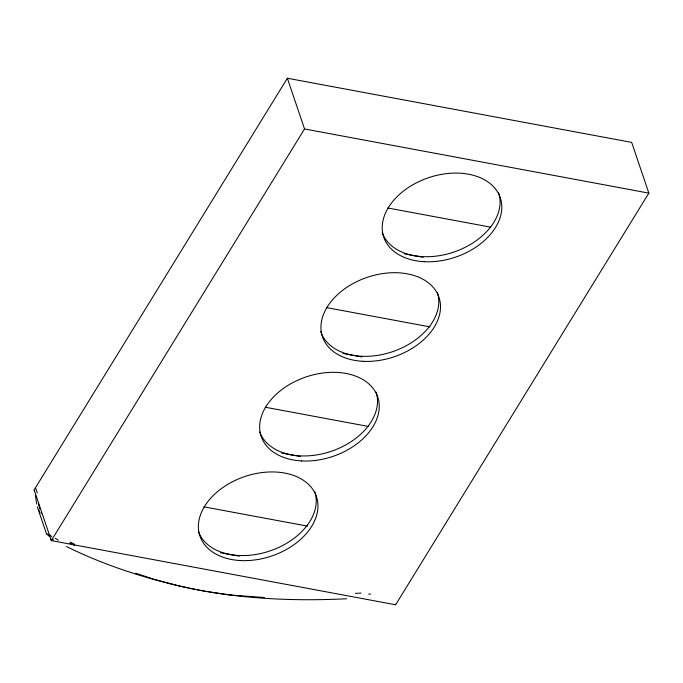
<?xml version="1.0" encoding="UTF-8"?>
<svg xmlns="http://www.w3.org/2000/svg" width="683" height="683" viewBox="0 0 683 683"><rect width="100%" height="100%" fill="white"/><g stroke="black" fill="none" stroke-linecap="round" stroke-linejoin="round"><path stroke-width="1.02" d="M34.594 491.333L34.15 489.873L287.372 78.229L631.681 142.397L648.85 193.127L395.628 604.771L51.319 540.603L50.807 539.254M287.372 78.229L304.541 128.959L51.319 540.603L34.15 489.873M346.64 598.76C294.45 601.33 241.773 599.042 190.514 588.422M264.364 597.497L231.477 595.132M231.998 595.252L208.896 591.879M206.095 591.401L207.495 591.64M204.687 591.154L200.392 590.368M304.541 128.959L648.85 193.127M387.79 207.982L490.283 227.089M404.285 253.837L423.11 257.346M326.508 307.598L430.042 326.901M343.011 353.452L361.836 356.961M265.226 407.222L368.769 426.516M281.729 453.068L300.554 456.577M203.952 506.837L307.487 526.132M220.447 552.684L239.272 556.193M197.498 589.822L198.932 590.095M195.748 589.48L189.123 588.131M187.74 587.841L189.558 588.225M188.004 587.901L176.043 585.22M186.459 587.568C145.137 578.424 104.499 565.276 66.49 546.545M175.685 585.109L154.221 579.355L135.78 573.25M46.76 533.799L47.853 534.669M47.417 534.943L46.948 534.499M48.399 535.259L49.321 536.471M39.921 513.172L39.383 512.148M395.38 604.079L395.628 604.771M46.435 533.722L37.369 506.914M36.677 504.003L35.405 495.363M314.786 491.726A61.513 41.953 -18.7 0 1 270.169 550.865A61.513 41.953 -18.7 0 1 198.394 531.528M376.068 392.11A61.513 41.953 -18.7 0 1 331.443 451.241A61.513 41.953 -18.7 0 1 259.677 431.912M437.351 292.486A61.513 41.953 -18.7 0 1 392.127 351.83A61.513 41.953 -18.7 0 1 320.668 331.477M498.624 192.871A61.513 41.953 -18.7 0 1 454.007 252.01A61.513 41.953 -18.7 0 1 382.232 232.681M370.681 594.014A88.713 1.357 -3.6 0 1 368.658 594.142M360.966 593.057A142.107 15.607 -4.8 0 1 355.408 593.399M35.892 488.738A25.305 11.261 -80.9 0 1 37.189 492.913M39.853 508.861A16.913 6.557 77.1 0 1 38.504 503.866M39.657 511.832A19.594 11.509 78.7 0 1 38.837 509.988M41.424 513.164A32.81 21.899 82.3 0 1 41.117 512.634M49.774 534.789A25.305 11.329 -81.1 0 1 51.712 536.906M47.716 534.191A21.984 4.329 70.7 0 1 48.254 534.695M53.368 539.894A16.913 1.118 48.1 0 1 52.711 539.1M49.441 536.061A19.594 1.238 34.8 0 1 48.698 535.438M58.362 540.168A32.81 3.125 28.5 0 1 55.229 538.153M74.498 544.18A88.713 17.092 19.5 0 1 70.383 542.14M74.729 545.504A142.107 39.588 14.1 0 1 69.768 543.087M240.356 560.547A61.513 41.953 -18.7 0 0 316.502 496.797A61.513 41.953 -18.7 0 0 217.638 491.529A61.513 41.953 -18.7 0 0 240.356 560.547M301.638 460.931A61.513 41.953 -18.7 0 0 377.784 397.182A61.513 41.953 -18.7 0 0 278.92 391.914A61.513 41.953 -18.7 0 0 301.638 460.931M362.912 361.307A61.513 41.953 -18.7 0 0 439.067 297.557A61.513 41.953 -18.7 0 0 340.194 292.29A61.513 41.953 -18.7 0 0 362.912 361.307M424.194 261.691A61.513 41.953 -18.7 0 0 500.34 197.942A61.513 41.953 -18.7 0 0 401.476 192.674A61.513 41.953 -18.7 0 0 424.194 261.691"/></g></svg>
